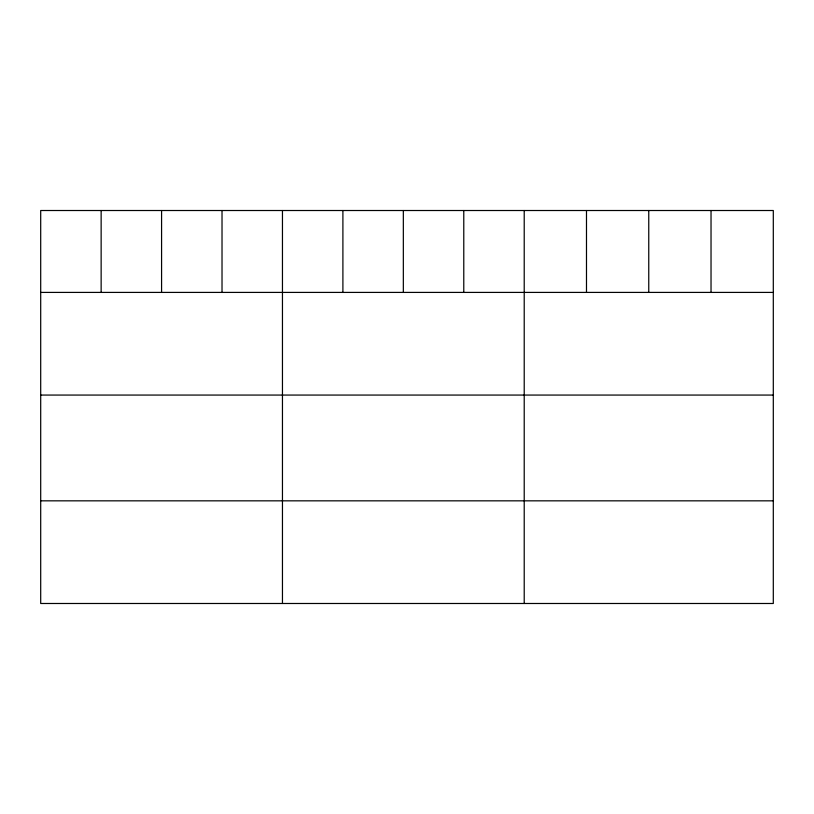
<?xml version="1.0" encoding="UTF-8"?>
<svg xmlns="http://www.w3.org/2000/svg" width="814" height="814" viewBox="0 0 814 814"><rect width="100%" height="100%" fill="white"/><g stroke="black" fill="none" stroke-linecap="round" stroke-linejoin="round"><path stroke-width="1.22" d="M773.3 292.409L773.3 603.489L40.7 603.489L40.7 210.511L773.3 210.511L773.3 292.409L40.7 292.409M40.7 395.065L773.3 395.065M40.7 500.834L773.3 500.834M711.029 210.511L711.029 292.409M648.758 210.511L648.758 292.409M586.487 210.511L586.487 292.409M524.216 210.511L524.216 603.489M463.777 210.511L463.777 292.409M403.337 210.511L403.337 292.409M342.898 210.511L342.898 292.409M282.458 210.511L282.458 603.489M222.019 210.511L222.019 292.409M161.579 210.511L161.579 292.409M101.14 210.511L101.14 292.409"/></g></svg>
